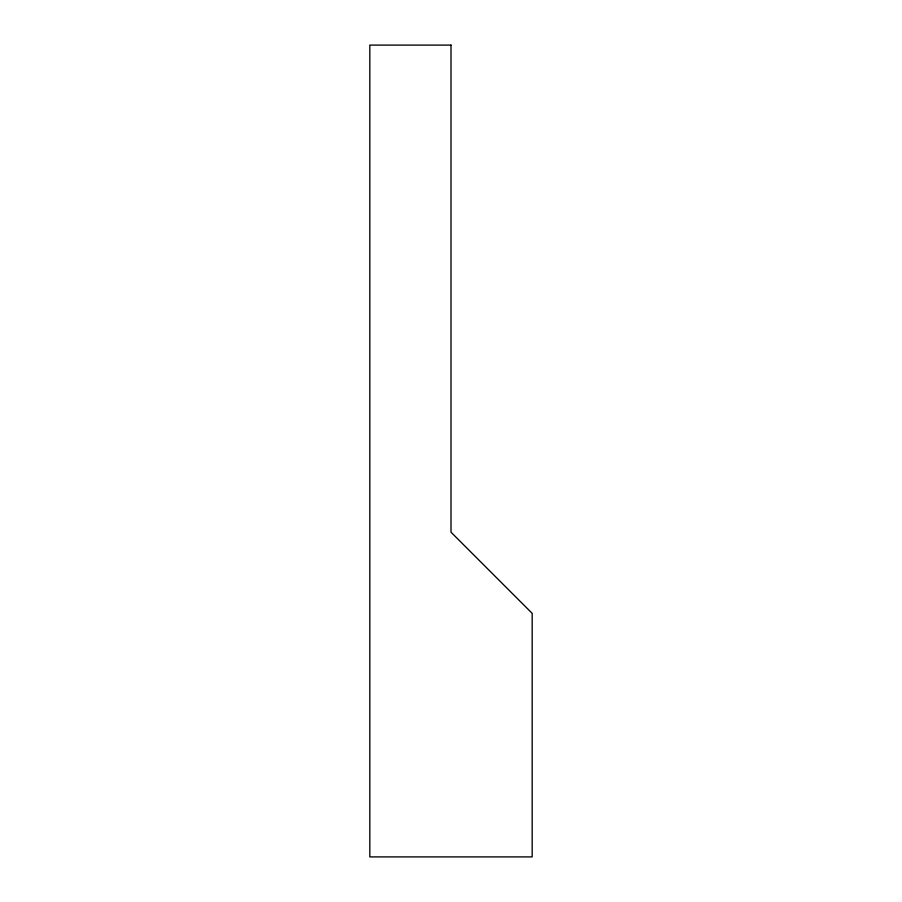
<?xml version="1.0" encoding="UTF-8"?>
<svg xmlns="http://www.w3.org/2000/svg" width="902" height="902" viewBox="0 0 902 902"><rect width="100%" height="100%" fill="white"/><g stroke="black" fill="none" stroke-linecap="round" stroke-linejoin="round"><path stroke-width="1.35" d="M451 45.1L369.82 45.1L369.82 856.9L532.18 856.9L532.18 613.36L451 532.18L451 45.1"/></g></svg>
